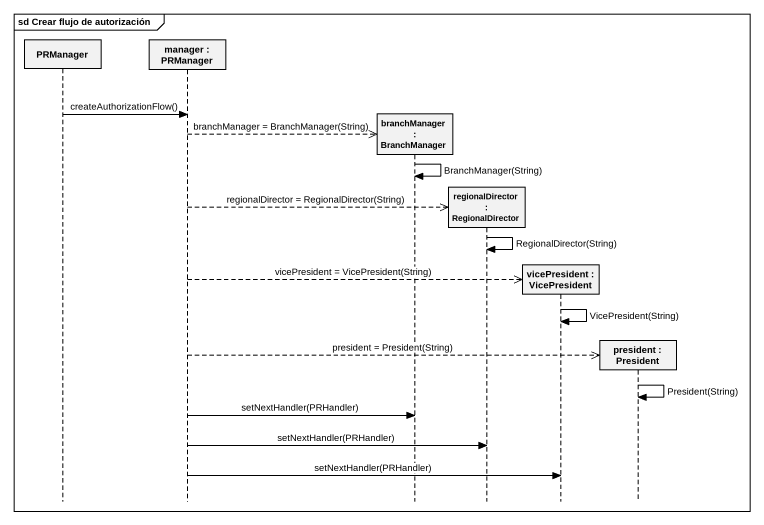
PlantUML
@startuml
mainframe sd Crear flujo de autorización
hide footbox
participant PRManager
participant "manager : PRManager" as manager
participant "branchManager : BranchManager" as branchManager
participant "regionalDirector : RegionalDirector" as regionalDirector
participant "vicePresident : VicePresident" as vicePresident
participant "president : President" as president

PRManager -> manager : createAuthorizationFlow()
manager -->> branchManager ** : branchManager = BranchManager(String)
branchManager -> branchManager : BranchManager(String)
manager -->> regionalDirector ** : regionalDirector = RegionalDirector(String)
regionalDirector -> regionalDirector : RegionalDirector(String)
manager -->> vicePresident ** : vicePresident = VicePresident(String)
vicePresident -> vicePresident : VicePresident(String)
manager -->> president ** : president = President(String)
president -> president : President(String)
manager -> branchManager : setNextHandler(PRHandler)
manager -> regionalDirector : setNextHandler(PRHandler)
manager -> vicePresident : setNextHandler(PRHandler)
@enduml
